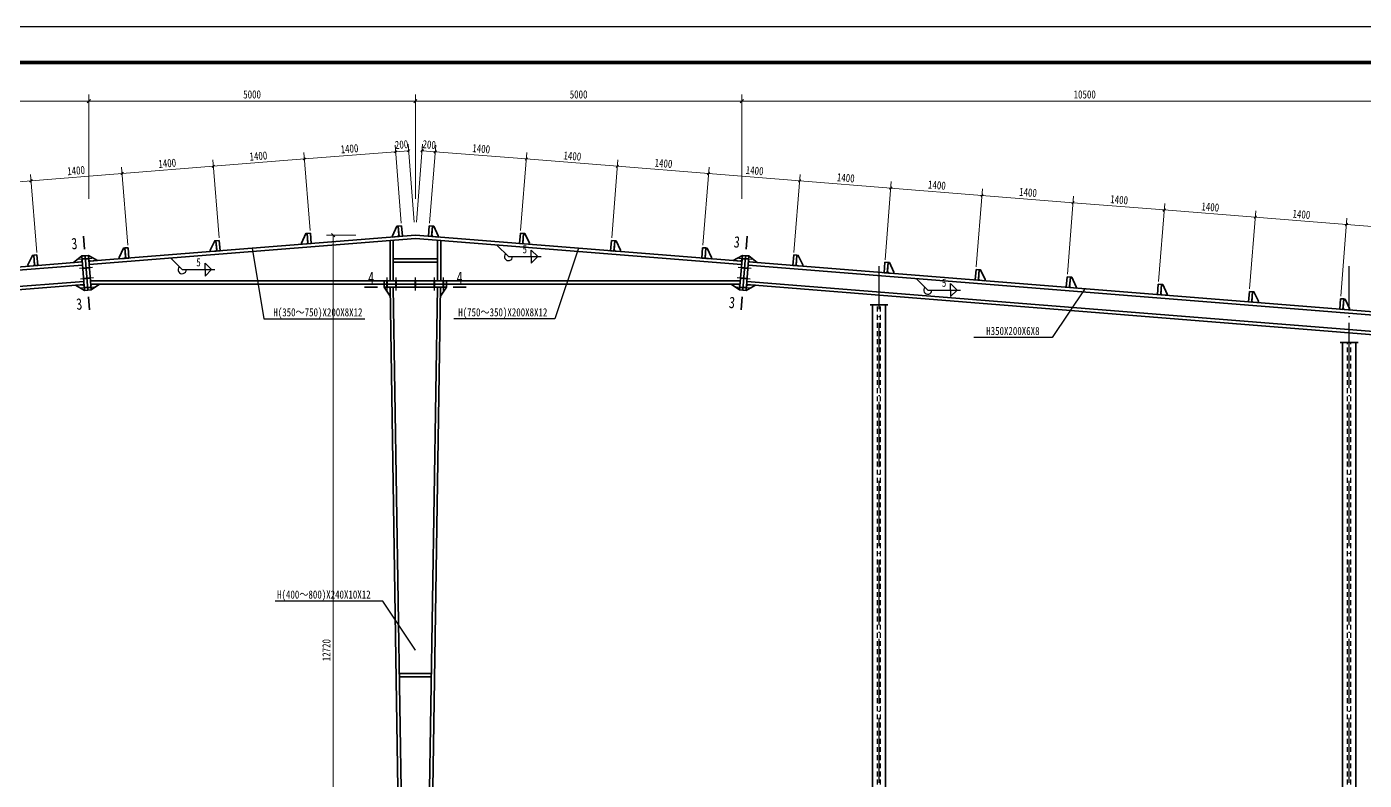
# Model space of a CAD drawing. Extents: x 32461 to 402082, y -617694 to 182569.
# Drawn here: x 326063 to 367027, y -477352 to -454252 of the extents above; entities that cross this region are included whole.
import ezdxf
from ezdxf.enums import TextEntityAlignment as Align

# ---------------------------------------------------------------- set-up
doc = ezdxf.new("R2010")
doc.units = 0
doc.header["$LTSCALE"] = 1000
doc.header["$MEASUREMENT"] = 0
doc.linetypes.add('4', pattern=[5, 1.5, -1, 1.5, -1])
doc.linetypes.add('DOTE', pattern=[2.42, 2, -0.2, 0.02, -0.2])
doc.layers.get('0').update_dxf_attribs({"linetype": 'CONTINUOUS'})
for name, color, linetype in [('DOTE', 252, 'CONTINUOUS'), ('PUB_TITLE', 4, 'CONTINUOUS'), ('门窗', 3, '4')]:
    doc.layers.add(name, color=color, linetype=linetype)
for name, color, linetype, lineweight in [('字符串标注', 9, 'CONTINUOUS', 25), ('尺寸标注', 2, 'CONTINUOUS', 35), ('层10', 7, 'CONTINUOUS', 35), ('层114', 2, 'CONTINUOUS', 25), ('层14', 2, 'CONTINUOUS', 35), ('柱子', 3, 'CONTINUOUS', 35), ('焊缝标注', 9, 'CONTINUOUS', 25)]:
    doc.layers.add(name, color=color, linetype=linetype, lineweight=lineweight)
doc.styles.add('宋体', font='')
doc.styles.get('宋体').set_extended_font_data('SimSun')

# ---------------------------------------------------------------- blocks, each defined once
blk = doc.blocks.new('BuiltIn_22')
at = {"layer": '层14'}
for p, q in [((73.53, 547.31, 2), (76.08, 549.32, 2)), ((76.08, 549.32, 2), (76.19, 547.92, 2)), ((75.83, 547.49, 2), (73.53, 547.31, 2)), ((76.19, 547.92, 2), (75.83, 547.49, 2))]:
    blk.add_line(p, q, dxfattribs=at)
blk = doc.blocks.new('BuiltIn_23')
at = {"layer": '层14'}
for p, q in [((74.09, 540.33, 2), (76.38, 540.51, 2)), ((76.93, 538.75, 2), (74.09, 540.33, 2)), ((76.38, 540.51, 2), (76.81, 540.15, 2)), ((76.81, 540.15, 2), (76.93, 538.75, 2))]:
    blk.add_line(p, q, dxfattribs=at)
blk = doc.blocks.new('BuiltIn_24')
at = {"layer": '层14'}
for p, q in [((78.19, 548.08, 2), (78.07, 549.48, 2)), ((78.07, 549.48, 2), (80.91, 547.9, 2)), ((78.62, 547.72, 2), (78.19, 548.08, 2)), ((80.91, 547.9, 2), (78.62, 547.72, 2))]:
    blk.add_line(p, q, dxfattribs=at)
blk = doc.blocks.new('BuiltIn_25')
at = {"layer": '层14'}
for p, q in [((78.81, 540.31, 2), (79.18, 540.71, 2)), ((78.92, 538.91, 2), (78.81, 540.31, 2)), ((81.48, 540.71, 2), (78.92, 538.91, 2)), ((79.18, 540.71, 2), (81.48, 540.71, 2))]:
    blk.add_line(p, q, dxfattribs=at)
blk = doc.blocks.new('BuiltIn_26')
at = {"layer": '层14'}
for p, q in [((275.53, 547.9, 2), (278.36, 549.48, 2)), ((278.36, 549.48, 2), (278.25, 548.08, 2)), ((277.82, 547.72, 2), (275.53, 547.9, 2)), ((278.25, 548.08, 2), (277.82, 547.72, 2))]:
    blk.add_line(p, q, dxfattribs=at)
blk = doc.blocks.new('BuiltIn_27')
at = {"layer": '层14'}
for p, q in [((277.52, 538.91, 2), (274.96, 540.71, 2)), ((274.96, 540.71, 2), (277.26, 540.71, 2)), ((277.26, 540.71, 2), (277.63, 540.31, 2)), ((277.63, 540.31, 2), (277.52, 538.91, 2))]:
    blk.add_line(p, q, dxfattribs=at)
blk = doc.blocks.new('BuiltIn_28')
at = {"layer": '层14'}
for p, q in [((280.24, 547.92, 2), (280.36, 549.32, 2)), ((280.36, 549.32, 2), (282.9, 547.31, 2)), ((280.61, 547.49, 2), (280.24, 547.92, 2)), ((282.9, 547.31, 2), (280.61, 547.49, 2))]:
    blk.add_line(p, q, dxfattribs=at)
blk = doc.blocks.new('BuiltIn_29')
at = {"layer": '层14'}
for p, q in [((282.35, 540.33, 2), (279.51, 538.75, 2)), ((279.51, 538.75, 2), (279.62, 540.15, 2)), ((279.62, 540.15, 2), (280.05, 540.51, 2)), ((280.05, 540.51, 2), (282.35, 540.33, 2))]:
    blk.add_line(p, q, dxfattribs=at)
blk = doc.blocks.new('BuiltIn_30')
at = {"layer": '层14'}
for p, q in [((170.47, 554.06, 2), (171.47, 554.14, 2)), ((170.47, 541.73, 2), (170.47, 554.06, 2)), ((171.47, 554.14, 2), (171.47, 541.73, 2)), ((171.47, 541.73, 2), (170.47, 541.73, 2))]:
    blk.add_line(p, q, dxfattribs=at)
blk = doc.blocks.new('BuiltIn_31')
at = {"layer": '层14'}
for p, q in [((184.97, 541.73, 2), (184.97, 554.14, 2)), ((184.97, 554.14, 2), (185.97, 554.06, 2)), ((185.97, 554.06, 2), (185.97, 541.73, 2)), ((185.97, 541.73, 2), (184.97, 541.73, 2))]:
    blk.add_line(p, q, dxfattribs=at)
blk = doc.blocks.new('BuiltIn_32')
at = {"layer": '层14'}
for p, q in [((170.51, 537.03, 2), (168.67, 539.73, 2)), ((168.67, 539.73, 2), (170.07, 539.73, 2)), ((170.07, 539.73, 2), (170.48, 539.33, 2)), ((170.48, 539.33, 2), (170.51, 537.03, 2))]:
    blk.add_line(p, q, dxfattribs=at)
blk = doc.blocks.new('BuiltIn_33')
at = {"layer": '层14'}
for p, q in [((187.77, 539.73, 2), (185.92, 537.03, 2)), ((185.92, 537.03, 2), (185.96, 539.33, 2)), ((185.96, 539.33, 2), (186.37, 539.73, 2)), ((186.37, 539.73, 2), (187.77, 539.73, 2))]:
    blk.add_line(p, q, dxfattribs=at)
blk = doc.blocks.new('BuiltIn_57')
at = {"layer": '层114', "color": 2, "linetype": 'Continuous', "lineweight": 25}
blk.add_line((75.16, 548.34, 2), (79.14, 548.66, 2), dxfattribs=at)
at = {"layer": '层114', "color": 1, "linetype": 'Continuous', "lineweight": 40}
blk.add_line((76.15, 548.42, 2), (78.15, 548.58, 2), dxfattribs=at)
blk = doc.blocks.new('BuiltIn_58')
at = {"layer": '层114', "color": 2, "linetype": 'Continuous', "lineweight": 25}
blk.add_line((75.38, 545.55, 2), (79.37, 545.87, 2), dxfattribs=at)
at = {"layer": '层114', "color": 1, "linetype": 'Continuous', "lineweight": 40}
blk.add_line((76.38, 545.63, 2), (78.37, 545.79, 2), dxfattribs=at)
blk = doc.blocks.new('BuiltIn_59')
at = {"layer": '层114', "color": 2, "linetype": 'Continuous', "lineweight": 25}
blk.add_line((75.86, 539.57, 2), (79.85, 539.89, 2), dxfattribs=at)
at = {"layer": '层114', "color": 1, "linetype": 'Continuous', "lineweight": 40}
blk.add_line((76.85, 539.65, 2), (78.85, 539.81, 2), dxfattribs=at)
blk = doc.blocks.new('BuiltIn_60')
at = {"layer": '层114', "color": 2, "linetype": 'Continuous', "lineweight": 25}
blk.add_line((75.63, 542.36, 2), (79.62, 542.68, 2), dxfattribs=at)
at = {"layer": '层114', "color": 1, "linetype": 'Continuous', "lineweight": 40}
blk.add_line((76.63, 542.44, 2), (78.62, 542.6, 2), dxfattribs=at)
blk = doc.blocks.new('BuiltIn_61')
at = {"layer": '层114', "color": 2, "linetype": 'Continuous', "lineweight": 25}
blk.add_line((277.29, 548.66, 2), (281.28, 548.34, 2), dxfattribs=at)
at = {"layer": '层114', "color": 1, "linetype": 'Continuous', "lineweight": 40}
blk.add_line((278.29, 548.58, 2), (280.28, 548.42, 2), dxfattribs=at)
blk = doc.blocks.new('BuiltIn_62')
at = {"layer": '层114', "color": 2, "linetype": 'Continuous', "lineweight": 25}
blk.add_line((277.07, 545.87, 2), (281.06, 545.55, 2), dxfattribs=at)
at = {"layer": '层114', "color": 1, "linetype": 'Continuous', "lineweight": 40}
blk.add_line((278.07, 545.79, 2), (280.06, 545.63, 2), dxfattribs=at)
blk = doc.blocks.new('BuiltIn_63')
at = {"layer": '层114', "color": 2, "linetype": 'Continuous', "lineweight": 25}
blk.add_line((276.59, 539.89, 2), (280.58, 539.57, 2), dxfattribs=at)
at = {"layer": '层114', "color": 1, "linetype": 'Continuous', "lineweight": 40}
blk.add_line((277.59, 539.81, 2), (279.58, 539.65, 2), dxfattribs=at)
blk = doc.blocks.new('BuiltIn_64')
at = {"layer": '层114', "color": 2, "linetype": 'Continuous', "lineweight": 25}
blk.add_line((276.82, 542.68, 2), (280.8, 542.36, 2), dxfattribs=at)
at = {"layer": '层114', "color": 1, "linetype": 'Continuous', "lineweight": 40}
blk.add_line((277.81, 542.6, 2), (279.81, 542.44, 2), dxfattribs=at)
blk = doc.blocks.new('BuiltIn_65')
at = {"layer": '层114', "color": 2, "linetype": 'Continuous', "lineweight": 25}
blk.add_line((169.57, 538.73, 2), (169.57, 542.73, 2), dxfattribs=at)
at = {"layer": '层114', "color": 1, "linetype": 'Continuous', "lineweight": 40}
blk.add_line((169.57, 539.73, 2), (169.57, 541.73, 2), dxfattribs=at)
blk = doc.blocks.new('BuiltIn_66')
at = {"layer": '层114', "color": 2, "linetype": 'Continuous', "lineweight": 25}
blk.add_line((172.37, 538.73, 2), (172.37, 542.73, 2), dxfattribs=at)
at = {"layer": '层114', "color": 1, "linetype": 'Continuous', "lineweight": 40}
blk.add_line((172.37, 539.73, 2), (172.37, 541.73, 2), dxfattribs=at)
blk = doc.blocks.new('BuiltIn_67')
at = {"layer": '层114', "color": 2, "linetype": 'Continuous', "lineweight": 25}
blk.add_line((186.87, 538.73, 2), (186.87, 542.73, 2), dxfattribs=at)
at = {"layer": '层114', "color": 1, "linetype": 'Continuous', "lineweight": 40}
blk.add_line((186.87, 539.73, 2), (186.87, 541.73, 2), dxfattribs=at)
blk = doc.blocks.new('BuiltIn_68')
at = {"layer": '层114', "color": 2, "linetype": 'Continuous', "lineweight": 25}
blk.add_line((184.07, 538.73, 2), (184.07, 542.73, 2), dxfattribs=at)
at = {"layer": '层114', "color": 1, "linetype": 'Continuous', "lineweight": 40}
blk.add_line((184.07, 539.73, 2), (184.07, 541.73, 2), dxfattribs=at)
blk = doc.blocks.new('BuiltIn_69')
at = {"layer": '层114', "color": 2, "linetype": 'Continuous', "lineweight": 25}
blk.add_line((178.21, 538.73, 2), (178.21, 542.73, 2), dxfattribs=at)
at = {"layer": '层114', "color": 1, "linetype": 'Continuous', "lineweight": 40}
blk.add_line((178.21, 539.73, 2), (178.21, 541.73, 2), dxfattribs=at)

msp = doc.modelspace()

# ---------------------------------------------------------------- hatches: boundary and pattern name
at = {"layer": '焊缝标注'}
for points in [[(340463.5, -460943.4), (340523.4, -461024.9), (340544.7, -461003.7), (340463.5, -460943.4)], [(330471.5, -461343.1), (330531.4, -461424.5), (330552.7, -461403.4), (330471.5, -461343.1)], [(353307.2, -461970.9), (353367.1, -462052.4), (353388.4, -462031.2), (353307.2, -461970.9)]]:
    msp.add_hatch(color=256, dxfattribs=at).paths.add_polyline_path(points)

# ---------------------------------------------------------------- linework, layer by layer
msp.add_line((337477.6, -474083.2, -988), (338453.4, -474083.2, -988))
at = {"layer": 'DOTE', "linetype": 'DOTE'}
for p, q in [((352165.5, -487112.9, -988), (352165.5, -461594, -1976)), ((366565.5, -487112.9, -988), (366565.5, -461594, -1976))]:
    msp.add_line(p, q, dxfattribs=at)
at = {"layer": 'PUB_TITLE'}
msp.add_lwpolyline([(287572.4, -500451.9), (402082.4, -500451.9), (402082.4, -454251.9), (287572.4, -454251.9)], close=True, dxfattribs=at)
at = {"layer": 'PUB_TITLE', "const_width": 110}
msp.add_lwpolyline([(290322.4, -499351.9), (400982.4, -499351.9), (400982.4, -455351.9), (290322.4, -455351.9)], close=True, dxfattribs=at)
at = {"layer": '字符串标注'}
for p, q in [((332965.5, -461043.2, -988), (333325.4, -463210.7, -988)), ((342965.5, -461043.2, -988), (342238.7, -463210.7, -988)), ((358465.5, -462283.2, -988), (357465.5, -463783.2, -988)), ((333325.4, -463210.7, -988), (336420.3, -463210.7, -988)), ((342238.7, -463210.7, -988), (339141.3, -463210.7, -988)), ((357465.5, -463783.2, -988), (355065.5, -463783.2, -988)), ((336965.5, -471863.2, -988), (333671.5, -471863.2, -988)), ((337965.5, -473363.2, -988), (336965.5, -471863.2, -988))]:
    msp.add_line(p, q, dxfattribs=at)
at = {"layer": '字符串标注', "linetype": 'Continuous', "const_width": 10}
for points in [[(332970.5, -461043.2, 1), (332960.5, -461043.2, 1)], [(342970.5, -461043.2, 1), (342960.5, -461043.2, 1)], [(358470.5, -462283.2, 1), (358460.5, -462283.2, 1)], [(337970.5, -473363.2, 1), (337960.5, -473363.2, 1)]]:
    msp.add_lwpolyline(points, format="xyb", close=True, dxfattribs=at)
at = {"layer": '尺寸标注', "lineweight": 9}
for p, q in [((327965.5, -459530.1, -988), (327965.5, -456330.9, -988)), ((337965.5, -459530.1, -988), (337965.5, -456330.9, -988)), ((347965.5, -459530.1, -988), (347965.5, -456330.9, -988)), ((306965.5, -456530.9, -988), (327965.5, -456530.9, -988)), ((327965.5, -456530.9, -988), (337965.5, -456530.9, -988)), ((337965.5, -456530.9, -988), (347965.5, -456530.9, -988)), ((347965.5, -456530.9, -988), (368965.5, -456530.9, -988)), ((336145.5, -460643.2, -988), (335245.5, -460643.2, -988)), ((335445.5, -486083.2, -988), (335445.5, -460643.2, -988))]:
    msp.add_line(p, q, dxfattribs=at)
at = {"layer": '尺寸标注', "lineweight": 35}
for p, q in [((327915.5, -456580.9, -988), (328015.5, -456480.9, -988)), ((337915.5, -456580.9, -988), (338015.5, -456480.9, -988)), ((347915.5, -456580.9, -988), (348015.5, -456480.9, -988)), ((335395.5, -460593.2, -988), (335495.5, -460693.2, -988))]:
    msp.add_line(p, q, dxfattribs=at)
at = {"layer": '尺寸标注', "color": 9, "lineweight": 9}
for p, q in [((337534.9, -460276.4, -988), (337343.5, -457884, -988)), ((337534.9, -460276.4, -988), (337343.5, -457884, -988)), ((337933.6, -460244.5, -988), (337742.2, -457852.1, -988)), ((337997.4, -460244.5, -988), (338188.8, -457852.1, -988)), ((338396.2, -460276.4, -988), (338587.5, -457884, -988)), ((338396.2, -460276.4, -988), (338587.5, -457884, -988)), ((331952.7, -460723, -988), (331761.4, -458330.6, -988)), ((331952.7, -460723, -988), (331761.4, -458330.6, -988)), ((331777.3, -458530, -988), (334568.4, -458306.7, -988)), ((334743.8, -460499.7, -988), (334552.4, -458107.3, -988)), ((334743.8, -460499.7, -988), (334552.4, -458107.3, -988)), ((334568.4, -458306.7, -988), (337359.5, -458083.4, -988)), ((337359.5, -458083.4, -988), (337758.2, -458051.5, -988)), ((338172.9, -458051.5, -988), (338571.6, -458083.4, -988)), ((338571.6, -458083.4, -988), (341362.7, -458306.7, -988)), ((341187.2, -460499.7, -988), (341378.6, -458107.3, -988)), ((341187.2, -460499.7, -988), (341378.6, -458107.3, -988)), ((341362.7, -458306.7, -988), (344153.8, -458530, -988)), ((343978.3, -460723, -988), (344169.7, -458330.6, -988)), ((343978.3, -460723, -988), (344169.7, -458330.6, -988)), ((326370.6, -461169.5, -988), (326179.2, -458777.2, -988)), ((326370.6, -461169.5, -988), (326179.2, -458777.2, -988)), ((326195.1, -458976.5, -988), (328986.2, -458753.3, -988)), ((329161.7, -460946.2, -988), (328970.3, -458553.9, -988)), ((329161.7, -460946.2, -988), (328970.3, -458553.9, -988)), ((328986.2, -458753.3, -988), (331777.3, -458530, -988)), ((344153.8, -458530, -988), (346944.8, -458753.3, -988)), ((346769.4, -460946.2, -988), (346960.8, -458553.9, -988)), ((346769.4, -460946.2, -988), (346960.8, -458553.9, -988)), ((346944.8, -458753.3, -988), (349735.9, -458976.5, -988)), ((349560.5, -461169.5, -988), (349751.9, -458777.2, -988)), ((349560.5, -461169.5, -988), (349751.9, -458777.2, -988)), ((323404.1, -459199.8, -988), (326195.1, -458976.5, -988)), ((349735.9, -458976.5, -988), (352527, -459199.8, -988)), ((352351.6, -461392.8, -988), (352543, -459000.5, -988)), ((352351.6, -461392.8, -988), (352543, -459000.5, -988)), ((352527, -459199.8, -988), (355318.1, -459423.1, -988)), ((355142.7, -461616.1, -988), (355334, -459223.7, -988)), ((355142.7, -461616.1, -988), (355334, -459223.7, -988)), ((355318.1, -459423.1, -988), (358109.2, -459646.4, -988)), ((357933.7, -461839.4, -988), (358125.1, -459447, -988)), ((357933.7, -461839.4, -988), (358125.1, -459447, -988)), ((358109.2, -459646.4, -988), (360900.3, -459869.7, -988)), ((360724.8, -462062.7, -988), (360916.2, -459670.3, -988)), ((360724.8, -462062.7, -988), (360916.2, -459670.3, -988)), ((360900.3, -459869.7, -988), (363691.3, -460093, -988)), ((363515.9, -462286, -988), (363707.3, -459893.6, -988)), ((363515.9, -462286, -988), (363707.3, -459893.6, -988)), ((363691.3, -460093, -988), (366482.4, -460316.2, -988)), ((366307, -462509.2, -988), (366498.4, -460116.9, -988)), ((366307, -462509.2, -988), (366498.4, -460116.9, -988)), ((366482.4, -460316.2, -988), (378842.9, -461305.1, -988))]:
    msp.add_line(p, q, dxfattribs=at)
at = {"layer": '尺寸标注', "color": 9}
for p, q in [((334600.8, -458268.6, -988), (334536, -458344.7, -988)), ((334600.8, -458268.6, -988), (334536, -458344.7, -988)), ((337391.9, -458045.3, -988), (337327, -458121.5, -988)), ((337391.9, -458045.3, -988), (337327, -458121.5, -988)), ((337790.6, -458013.4, -988), (337725.8, -458089.6, -988)), ((338210.9, -458019.1, -988), (338134.8, -458083.9, -988)), ((338609.7, -458051, -988), (338533.5, -458115.8, -988)), ((338609.7, -458051, -988), (338533.5, -458115.8, -988)), ((341400.7, -458274.3, -988), (341324.6, -458339.1, -988)), ((341400.7, -458274.3, -988), (341324.6, -458339.1, -988)), ((329018.6, -458715.2, -988), (328953.8, -458791.3, -988)), ((329018.6, -458715.2, -988), (328953.8, -458791.3, -988)), ((331809.7, -458491.9, -988), (331744.9, -458568, -988)), ((331809.7, -458491.9, -988), (331744.9, -458568, -988)), ((344191.8, -458497.5, -988), (344115.7, -458562.4, -988)), ((344191.8, -458497.5, -988), (344115.7, -458562.4, -988)), ((346982.9, -458720.8, -988), (346906.8, -458785.7, -988)), ((346982.9, -458720.8, -988), (346906.8, -458785.7, -988)), ((326227.6, -458938.5, -988), (326162.7, -459014.6, -988)), ((326227.6, -458938.5, -988), (326162.7, -459014.6, -988)), ((349774, -458944.1, -988), (349697.9, -459009, -988)), ((349774, -458944.1, -988), (349697.9, -459009, -988)), ((352565.1, -459167.4, -988), (352489, -459232.2, -988)), ((352565.1, -459167.4, -988), (352489, -459232.2, -988)), ((355356.2, -459390.7, -988), (355280, -459455.5, -988)), ((355356.2, -459390.7, -988), (355280, -459455.5, -988)), ((358147.2, -459614, -988), (358071.1, -459678.8, -988)), ((358147.2, -459614, -988), (358071.1, -459678.8, -988)), ((360938.3, -459837.3, -988), (360862.2, -459902.1, -988)), ((360938.3, -459837.3, -988), (360862.2, -459902.1, -988)), ((363729.4, -460060.5, -988), (363653.3, -460125.4, -988)), ((363729.4, -460060.5, -988), (363653.3, -460125.4, -988)), ((366520.5, -460283.8, -988), (366444.4, -460348.7, -988)), ((366520.5, -460283.8, -988), (366444.4, -460348.7, -988))]:
    msp.add_line(p, q, dxfattribs=at)
at = {"layer": '尺寸标注'}
for p, q in [((337441.6, -460364.1, -988), (337541.3, -460356.1, -988)), ((337467.1, -460683.1, -988), (337441.6, -460364.1, -988)), ((337541.3, -460356.1, -988), (337566.8, -460675.1, -988)), ((338389.8, -460356.1, -988), (338364.3, -460675.1, -988)), ((338489.5, -460364.1, -988), (338389.8, -460356.1, -988)), ((338463.9, -460683.1, -988), (338489.5, -460364.1, -988)), ((331859.4, -460810.7, -988), (331959.1, -460802.7, -988)), ((331885, -461129.7, -988), (331859.4, -460810.7, -988)), ((331959.1, -460802.7, -988), (331984.6, -461121.7, -988)), ((334650.5, -460587.4, -988), (334750.2, -460579.4, -988)), ((334676, -460906.4, -988), (334650.5, -460587.4, -988)), ((334750.2, -460579.4, -988), (334775.7, -460898.4, -988)), ((337566.8, -460675.1, -988), (337467.1, -460683.1, -988)), ((338364.3, -460675.1, -988), (338463.9, -460683.1, -988)), ((341180.9, -460579.4, -988), (341155.3, -460898.4, -988)), ((341280.5, -460587.4, -988), (341180.9, -460579.4, -988)), ((341255, -460906.4, -988), (341280.5, -460587.4, -988)), ((343971.9, -460802.7, -988), (343946.4, -461121.7, -988)), ((344071.6, -460810.7, -988), (343971.9, -460802.7, -988)), ((344046.1, -461129.7, -988), (344071.6, -460810.7, -988)), ((326277.3, -461257.3, -988), (326377, -461249.3, -988)), ((326377, -461249.3, -988), (326402.5, -461568.3, -988)), ((329068.4, -461034, -988), (329168, -461026, -988)), ((329093.9, -461352.9, -988), (329068.4, -461034, -988)), ((329168, -461026, -988), (329193.6, -461345, -988)), ((331984.6, -461121.7, -988), (331885, -461129.7, -988)), ((334775.7, -460898.4, -988), (334676, -460906.4, -988)), ((341155.3, -460898.4, -988), (341255, -460906.4, -988)), ((343946.4, -461121.7, -988), (344046.1, -461129.7, -988)), ((346763, -461026, -988), (346737.5, -461345, -988)), ((346862.7, -461034, -988), (346763, -461026, -988)), ((346837.2, -461353, -988), (346862.7, -461034, -988)), ((349554.1, -461249.3, -988), (349528.6, -461568.3, -988)), ((349653.8, -461257.3, -988), (349554.1, -461249.3, -988)), ((326302.8, -461576.2, -988), (326277.3, -461257.3, -988)), ((326402.5, -461568.3, -988), (326302.8, -461576.2, -988)), ((329193.6, -461345, -988), (329093.9, -461352.9, -988)), ((346737.5, -461345, -988), (346837.2, -461353, -988)), ((349528.6, -461568.3, -988), (349628.3, -461576.2, -988)), ((349628.3, -461576.2, -988), (349653.8, -461257.3, -988)), ((352345.2, -461472.6, -988), (352319.7, -461791.5, -988)), ((352444.9, -461480.5, -988), (352345.2, -461472.6, -988)), ((352419.4, -461799.5, -988), (352444.9, -461480.5, -988)), ((352319.7, -461791.5, -988), (352419.4, -461799.5, -988)), ((355136.3, -461695.9, -988), (355110.8, -462014.8, -988)), ((355110.8, -462014.8, -988), (355210.4, -462022.8, -988)), ((355236, -461703.8, -988), (355136.3, -461695.9, -988)), ((355210.4, -462022.8, -988), (355236, -461703.8, -988)), ((357927.4, -461919.1, -988), (357901.8, -462238.1, -988)), ((358027, -461927.1, -988), (357927.4, -461919.1, -988)), ((358001.5, -462246.1, -988), (358027, -461927.1, -988)), ((357901.8, -462238.1, -988), (358001.5, -462246.1, -988)), ((360718.4, -462142.4, -988), (360692.9, -462461.4, -988)), ((360692.9, -462461.4, -988), (360792.6, -462469.4, -988)), ((360818.1, -462150.4, -988), (360718.4, -462142.4, -988)), ((360792.6, -462469.4, -988), (360818.1, -462150.4, -988)), ((363509.5, -462365.7, -988), (363484, -462684.7, -988)), ((363609.2, -462373.7, -988), (363509.5, -462365.7, -988)), ((363583.7, -462692.7, -988), (363609.2, -462373.7, -988)), ((363484, -462684.7, -988), (363583.7, -462692.7, -988)), ((366300.6, -462589, -988), (366275.1, -462908, -988)), ((366400.3, -462597, -988), (366300.6, -462589, -988)), ((366374.8, -462916, -988), (366400.3, -462597, -988)), ((366275.1, -462908, -988), (366374.8, -462916, -988))]:
    msp.add_line(p, q, dxfattribs=at)
for points in [[(337264.6, -460659.2), (337267.8, -460699), (337427.3, -460686.3), (337463.9, -460643.2), (337441.6, -460364.1), (337401.7, -460367.3)], [(338666.5, -460659.2), (338663.3, -460699), (338503.8, -460686.3), (338467.1, -460643.2), (338489.5, -460364.1), (338529.3, -460367.3)], [(331682.4, -461105.7), (331685.6, -461145.6), (331845.1, -461132.9), (331881.8, -461089.8), (331859.4, -460810.7), (331819.6, -460813.9)], [(334473.5, -460882.5), (334476.7, -460922.3), (334636.2, -460909.6), (334672.9, -460866.5), (334650.5, -460587.4), (334610.7, -460590.6)], [(341457.6, -460882.5), (341454.4, -460922.3), (341294.9, -460909.6), (341258.2, -460866.5), (341280.5, -460587.4), (341320.4, -460590.6)], [(344248.7, -461105.7), (344245.5, -461145.6), (344086, -461132.9), (344049.3, -461089.8), (344071.6, -460810.7), (344111.5, -460813.9)], [(328891.3, -461329), (328894.5, -461368.9), (329054, -461356.1), (329090.7, -461313.1), (329068.4, -461034), (329028.5, -461037.2)], [(347039.7, -461329), (347036.6, -461368.9), (346877.1, -461356.1), (346840.4, -461313.1), (346862.7, -461034), (346902.6, -461037.2)], [(326100.2, -461552.3), (326103.4, -461592.2), (326262.9, -461579.4), (326299.6, -461536.4), (326277.3, -461257.3), (326237.4, -461260.4)], [(349830.8, -461552.3), (349827.6, -461592.2), (349668.1, -461579.4), (349631.5, -461536.4), (349653.8, -461257.3), (349693.7, -461260.4)], [(352621.9, -461775.6), (352618.7, -461815.5), (352459.2, -461802.7), (352422.5, -461759.6), (352444.9, -461480.5), (352484.7, -461483.7)], [(355413, -461998.9), (355409.8, -462038.8), (355250.3, -462026), (355213.6, -461982.9), (355236, -461703.8), (355275.8, -461707)], [(358204.1, -462222.2), (358200.9, -462262), (358041.4, -462249.3), (358004.7, -462206.2), (358027, -461927.1), (358066.9, -461930.3)], [(360995.1, -462445.5), (360992, -462485.3), (360832.5, -462472.6), (360795.8, -462429.5), (360818.1, -462150.4), (360858, -462153.6)], [(363786.2, -462668.7), (363783, -462708.6), (363623.6, -462695.9), (363586.9, -462652.8), (363609.2, -462373.7), (363649.1, -462376.9)], [(366577.3, -462892), (366574.1, -462931.9), (366414.6, -462919.1), (366378, -462876.1), (366400.3, -462597), (366440.2, -462600.2)]]:
    msp.add_lwpolyline(points, close=True, dxfattribs=at)
at = {"layer": '层10'}
for p, q in [((327803.6, -460673.7, -988), (327835.5, -461072.4, -988)), ((348127.4, -460673.7, -988), (348095.5, -461072.4, -988)), ((336410.6, -462238.7, -988), (336810.6, -462238.7, -988)), ((339520.4, -462238.7, -988), (339120.4, -462238.7, -988)), ((327983.9, -462926.5, -988), (327952, -462527.8, -988)), ((347947, -462928.5, -988), (347978.9, -462529.7, -988))]:
    msp.add_line(p, q, dxfattribs=at)
at = {"layer": '层14'}
for p, q in [((327751.8, -461279.7, -988), (327851.5, -461271.8, -988)), ((327836.3, -462336.4, -988), (327751.8, -461279.7, -988)), ((327851.5, -461271.8, -988), (327951.2, -461263.8, -988)), ((327851.5, -461271.8, -988), (327936, -462328.4, -988)), ((327936, -462328.4, -988), (327851.5, -461271.8, -988)), ((327951.2, -461263.8, -988), (328035.7, -462320.4, -988)), ((337290.6, -461371.7, -988), (338640.4, -461371.7, -988)), ((338640.4, -461471.7, -988), (337290.6, -461471.7, -988)), ((337290.6, -461471.7, -988), (338640.4, -461471.7, -988)), ((347895.2, -462322.4, -988), (347979.9, -461263.8, -988)), ((347979.9, -461263.8, -988), (348079.6, -461271.8, -988)), ((348079.6, -461271.8, -988), (347994.9, -462330.4, -988)), ((347994.9, -462330.4, -988), (348079.6, -461271.8, -988)), ((348079.6, -461271.8, -988), (348179.2, -461279.7, -988)), ((348179.2, -461279.7, -988), (348094.6, -462338.4, -988)), ((337010.6, -462038.7, -988), (338920.4, -462038.7, -988)), ((337010.6, -462138.7, -988), (337010.6, -462038.7, -988)), ((338920.4, -462038.7, -988), (338920.4, -462138.7, -988)), ((327936, -462328.4, -988), (327836.3, -462336.4, -988)), ((328035.7, -462320.4, -988), (327936, -462328.4, -988)), ((338920.4, -462138.7, -988), (337010.6, -462138.7, -988)), ((337010.6, -462138.7, -988), (338920.4, -462138.7, -988)), ((337010.6, -462238.7, -988), (337010.6, -462138.7, -988)), ((338920.4, -462238.7, -988), (337010.6, -462238.7, -988)), ((338920.4, -462138.7, -988), (338920.4, -462238.7, -988)), ((347994.9, -462330.4, -988), (347895.2, -462322.4, -988)), ((348094.6, -462338.4, -988), (347994.9, -462330.4, -988)), ((338453.4, -474083.2, -988), (337477.6, -474083.2, -988)), ((337479.2, -474183.2, -988), (338451.8, -474183.2, -988))]:
    msp.add_line(p, q, dxfattribs=at)
at = {"layer": '柱子'}
for p, q in [((327965.5, -461443.2, -988), (337965.5, -460643.2, -988)), ((327973.5, -461542.9, -988), (337965.5, -460743.5, -988)), ((337965.5, -460643.2, -988), (347965.5, -461443.2, -988)), ((337965.5, -460743.5, -988), (347957.6, -461542.9, -988)), ((307164.9, -463107.3, -988), (327766.2, -461459.2, -988)), ((307172.9, -463207, -988), (327774.1, -461558.8, -988)), ((348156.9, -461558.8, -988), (368758.2, -463207, -988)), ((348164.9, -461459.2, -988), (368766.2, -463107.3, -988)), ((307212.7, -463705.4, -988), (327814, -462057.3, -988)), ((328013.3, -462041, -988), (337010.6, -462038.7, -988)), ((338920.4, -462038.7, -988), (347917.7, -462041, -988)), ((348117, -462057.3, -988), (368718.3, -463705.4, -988)), ((307220.7, -463805, -988), (327822, -462156.9, -988)), ((328021.3, -462141, -988), (337010.6, -462138.7, -988)), ((337565.5, -485983.2, -988), (337190.6, -462238.7, -988)), ((337190.6, -462238.7, -988), (337290.6, -462238.7, -988)), ((337665.5, -485983.2, -988), (337290.6, -462238.7, -988)), ((338265.5, -485983.2, -988), (338640.4, -462238.7, -988)), ((338365.5, -485983.2, -988), (338740.4, -462238.7, -988)), ((338640.4, -462238.7, -988), (338740.4, -462238.7, -988)), ((338920.4, -462138.7, -988), (347909.7, -462141, -988)), ((348109.1, -462156.9, -988), (368710.4, -463805, -988))]:
    msp.add_line(p, q, dxfattribs=at)
for points, elevation in [([(352440.2, -462781.5), (351894, -462781.5)], -9524.5), ([(351965.5, -485983.2), (351965.5, -462781.5)], -988), ([(352365.5, -485983.2), (352365.5, -462781.5)], -988), ([(366840.2, -463933.4), (366294, -463933.4)], -7582.8), ([(366365.5, -485983.2), (366365.5, -463933.4)], -988), ([(366765.5, -485983.2), (366765.5, -463933.4)], -988)]:
    msp.add_lwpolyline(points, dxfattribs=dict(at, elevation=elevation))
at = {"layer": '焊缝标注'}
for p, q in [((340463.5, -460943.4, -988), (340816.1, -461297.9, -988)), ((341516.1, -461097.9, -988), (341716.1, -461297.9, -988)), ((341516.1, -461297.9, -988), (341516.1, -461097.9, -988)), ((330471.5, -461343.1, -988), (330824.1, -461697.6, -988)), ((331524.1, -461497.6, -988), (331724.1, -461697.6, -988)), ((331524.1, -461697.6, -988), (331524.1, -461497.6, -988)), ((340816.1, -461297.9, -988), (341816.1, -461297.9, -988)), ((341516.1, -461497.9, -988), (341716.1, -461297.9, -988)), ((341516.1, -461297.9, -988), (341516.1, -461497.9, -988)), ((330824.1, -461697.6, -988), (331824.1, -461697.6, -988)), ((331524.1, -461897.6, -988), (331724.1, -461697.6, -988)), ((331524.1, -461697.6, -988), (331524.1, -461897.6, -988)), ((353307.2, -461970.9, -988), (353659.8, -462325.4, -988)), ((353659.8, -462325.4, -988), (354659.8, -462325.4, -988)), ((354359.8, -462125.4, -988), (354559.8, -462325.4, -988)), ((354359.8, -462325.4, -988), (354359.8, -462125.4, -988)), ((354359.8, -462525.4, -988), (354559.8, -462325.4, -988)), ((354359.8, -462325.4, -988), (354359.8, -462525.4, -988))]:
    msp.add_line(p, q, dxfattribs=at)
for centre, start in [((340816.1, -461297.9, -988), 134.84026), ((330824.1, -461697.6, -988), 134.84026), ((353659.8, -462325.4, -988), 134.8405)]:
    msp.add_arc(centre, 125, start, 0, dxfattribs=at)
at = {"layer": '门窗', "ltscale": 0.1, "elevation": -988}
for points in [[(352115.5, -485983.2), (352115.5, -462781.5)], [(352215.5, -485983.2), (352215.5, -462803)], [(366515.5, -485983.2), (366515.5, -463933.4)], [(366615.5, -485983.2), (366615.5, -463933.4)]]:
    msp.add_lwpolyline(points, dxfattribs=at)

# ---------------------------------------------------------------- block references
at = {"layer": '层114', "color": 1, "xscale": 100, "yscale": 100, "zscale": 100}
for name in ['BuiltIn_57', 'BuiltIn_58', 'BuiltIn_62', 'BuiltIn_61', 'BuiltIn_60', 'BuiltIn_65', 'BuiltIn_66', 'BuiltIn_69', 'BuiltIn_68', 'BuiltIn_67', 'BuiltIn_64', 'BuiltIn_59', 'BuiltIn_63']:
    msp.add_blockref(name, (320143.7, -516211.6, -1188), dxfattribs=at)
at = {"layer": '层14', "xscale": 100, "yscale": 100, "zscale": 100}
for name in ['BuiltIn_30', 'BuiltIn_31', 'BuiltIn_22', 'BuiltIn_24', 'BuiltIn_26', 'BuiltIn_28', 'BuiltIn_23', 'BuiltIn_25', 'BuiltIn_32', 'BuiltIn_33', 'BuiltIn_27', 'BuiltIn_29']:
    msp.add_blockref(name, (320143.7, -516211.6, -1188), dxfattribs=at)

# ---------------------------------------------------------------- texts
at = {"layer": '字符串标注', "style": '宋体', "width": 0.8}
for s, p in [('H(350～750)X200X8X12', (334980.3, -463205.7, -988)), ('H(750～350)X200X8X12', (340643.6, -463205.7, -988)), ('H350X200X6X8', (356265.5, -463778.2, -988)), ('H(400～800)X240X10X12', (335163.2, -471858.2, -988))]:
    msp.add_text(s, height=250, dxfattribs=at).set_placement(p, align=Align.BOTTOM_CENTER)
at = {"layer": '尺寸标注', "style": '宋体', "width": 0.8}
for s, p in [('5000', (332965.5, -456525.9, -988)), ('5000', (342965.5, -456525.9, -988)), ('10500', (358465.5, -456525.9, -988))]:
    msp.add_text(s, height=250, dxfattribs=at).set_placement(p, align=Align.BOTTOM_CENTER)
at = {"layer": '尺寸标注', "color": 9, "style": '宋体', "width": 0.8}
for s, rotation, p in [('1400', 4.57392, (335963.5, -458190.1, -988)), ('200', 4.57396, (337558.4, -458062.5, -988)), ('200', 355.42604, (338372.6, -458062.5, -988)), ('1400', 355.42611, (339967.5, -458190.1, -988)), ('1400', 4.57392, (330381.4, -458636.6, -988)), ('1400', 4.57392, (333172.4, -458413.3, -988)), ('1400', 355.42611, (342758.6, -458413.3, -988)), ('1400', 355.42612, (345549.7, -458636.6, -988)), ('1400', 4.57392, (327590.3, -458859.9, -988)), ('1400', 355.42611, (348340.8, -458859.9, -988)), ('1400', 355.42611, (351131.9, -459083.2, -988)), ('1400', 355.42611, (353922.9, -459306.5, -988)), ('1400', 355.42611, (356714, -459529.8, -988)), ('1400', 355.42611, (359505.1, -459753.1, -988)), ('1400', 355.42611, (362296.2, -459976.3, -988)), ('1400', 355.42611, (365087.3, -460199.6, -988))]:
    msp.add_text(s, height=250, rotation=rotation, dxfattribs=at).set_placement(p, align=Align.BOTTOM_CENTER)
at = {"layer": '尺寸标注', "style": '宋体', "width": 0.8}
msp.add_text('12720', height=250, rotation=90, dxfattribs=at).set_placement((335440.5, -473363.2, -988), align=Align.BOTTOM_CENTER)
at = {"layer": '层10', "style": '宋体', "width": 0.771429}
for s, rotation, p in [('3', 4.57379, (327520.5, -460897, -988)), ('3', 355.4259, (347812.4, -460849.1, -988)), ('4', 0.00032, (336610.6, -461938.7, -988)), ('4', 0.00032, (339320.4, -461938.7, -988)), ('3', 4.57379, (327668.9, -462751, -988)), ('3', 355.4259, (347663.9, -462705.2, -988))]:
    msp.add_text(s, height=350, rotation=rotation, dxfattribs=at).set_placement(p, align=Align.MIDDLE_CENTER)
at = {"layer": '焊缝标注', "style": '宋体', "width": 0.8}
for p in [(341316.1, -461272.9, -988), (331324.1, -461672.6, -988), (354159.8, -462300.4, -988)]:
    msp.add_text('5', height=250, dxfattribs=at).set_placement(p, align=Align.BOTTOM_CENTER)

doc.saveas('drawing.dxf')
